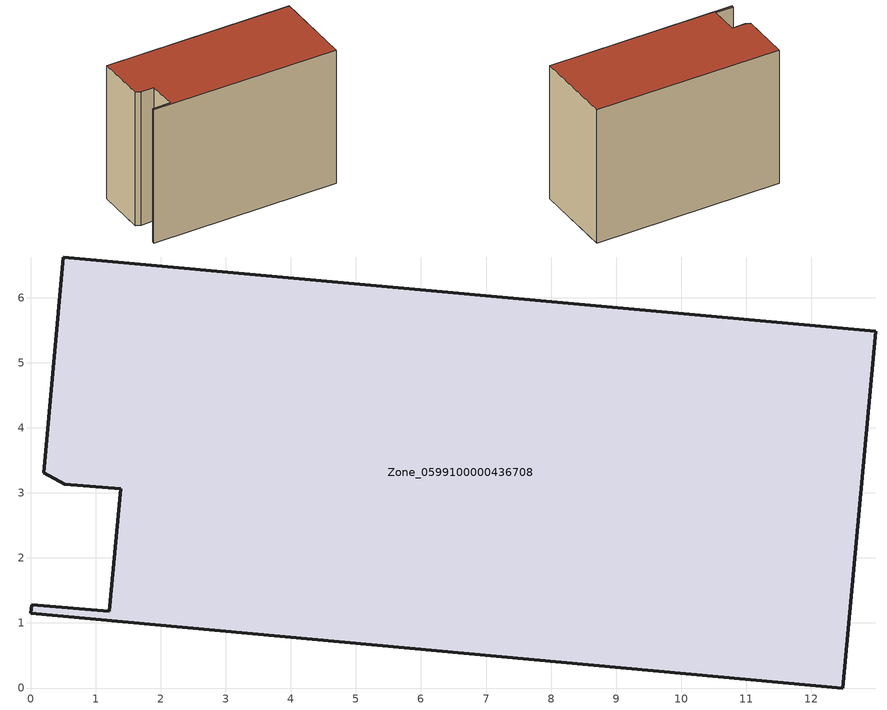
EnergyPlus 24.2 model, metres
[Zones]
Zone_0599100000436708
 floor ground (C_G): 0.5,6.63 12.99,5.48 12.48,0 0,1.15 0.01,1.28 1.21,1.18 1.38,3.06 0.52,3.13 0.2,3.31 z0
 wall outside (C_F): 1.38,3.06 1.21,1.18 0.01,1.28 0,1.15 12.48,0 12.99,5.48 0.5,6.63 0.2,3.31 0.52,3.13 1.38,3.06 z0:9.44
 roof outside (C_R): 0.2,3.31 0.52,3.13 1.38,3.06 1.21,1.18 0.01,1.28 0,1.15 12.48,0 12.99,5.48 0.5,6.63 z9.44
[BUILDING]
Pand.0599100000436708: North Axis=0; Terrain=City; Loads Convergence Tolerance Value=0.04; Temperature Convergence Tolerance Value=0.4; Solar Distribution=FullExterior; Maximum Number of Warmup Days=25; Minimum Number of Warmup Days=1
[Site:Location]
Rotterdam.The.Hague.AP_ZH_NLD Design_Conditions: Latitude=51.96; Longitude=4.45; Time Zone=1; Elevation=-4.5
[SITE:GROUNDTEMPERATURE:BUILDINGSURFACE]
18, 18, 18, 18, 18, 18, 18, 18, 18, 18, 18, 18
[MATERIAL] Thermal Absorptance=0.9; Solar Absorptance=0.7; Visible Absorptance=0.7
Name | Roughness | Thickness | Conductivity | Density | Specific Heat
G.TI.2006-2014 | MediumSmooth | 0.15 | 0.06 | 540 | 1210
F.TI.2006-2014 | Rough | 0.3 | 0.12 | 1920 | 840
R.TI.2006-2014 | MediumRough | 0.2 | 0.08 | 1500 | 1000
[CONSTRUCTION]
C_G: G.TI.2006-2014
C_F: F.TI.2006-2014
C_R: R.TI.2006-2014
[ZONE]
Zone_0599100000436708: Type=1; Multiplier=1; Ceiling Height=Autocalculate; Volume=Autocalculate; Floor Area=autocalculate; Part of Total Floor Area=Yes
[ZONEINFILTRATION:DESIGNFLOWRATE]
Infil_Zone_0599100000436708: Zone or ZoneList or Space or SpaceList=Zone_0599100000436708; Schedule=AlwaysOn; Design Flow Rate Calculation Method=Flow/Area; Flow Rate per Floor Area=0.0015; Constant Term Coefficient=1; Temperature Term Coefficient=0; Velocity Term Coefficient=0; Velocity Squared Term Coefficient=0
[HVACTEMPLATE:ZONE:IDEALLOADSAIRSYSTEM]
Zone_0599100000436708: Maximum Heating Supply Air Temperature=50; Minimum Cooling Supply Air Temperature=13; Maximum Heating Supply Air Humidity Ratio=0.0156; Minimum Cooling Supply Air Humidity Ratio=0.0077; Heating Limit=NoLimit; Cooling Limit=NoLimit; Dehumidification Control Type=ConstantSensibleHeatRatio; Cooling Sensible Heat Ratio=0.7; Dehumidification Setpoint=60; Humidification Control Type=None; Humidification Setpoint=30; Outdoor Air Method=None; Outdoor Air Flow Rate per Person=0.00944; Outdoor Air Flow Rate per Zone Floor Area=0; Outdoor Air Flow Rate per Zone=0; Demand Controlled Ventilation Type=None; Outdoor Air Economizer Type=NoEconomizer; Heat Recovery Type=None; Sensible Heat Recovery Effectiveness=0.7; Latent Heat Recovery Effectiveness=0.65
[ZONECONTROL:THERMOSTAT]
ThermostatControl_Zone_0599100000436708: Zone or ZoneList=Zone_0599100000436708; Control Type Schedule=DualSetpointControlType; Control 1=Thermostat_Zone_0599100000436708; Temperature Difference Between Cutout And Setpoint=0
[THERMOSTATSETPOINT:DUALSETPOINT]
Thermostat_Zone_0599100000436708: Heating Setpoint Temperature Schedule=HeatingSetpoint_Zone_0599100000436708; Cooling Setpoint Temperature Schedule=CoolingSetpoint_Zone_0599100000436708
[SCHEDULE:COMPACT]
HeatingSetpoint_Zone_0599100000436708: Through: 12/31, For: AllDays, Until: 24:00, 21
CoolingSetpoint_Zone_0599100000436708: Through: 12/31, For: AllDays, Until: 24:00, 24
DualSetpointControlType: Through: 12/31, For: AllDays, Until: 24:00, 4
AlwaysOn: Through: 12/31, For: AllDays, Until: 24:00, 1
